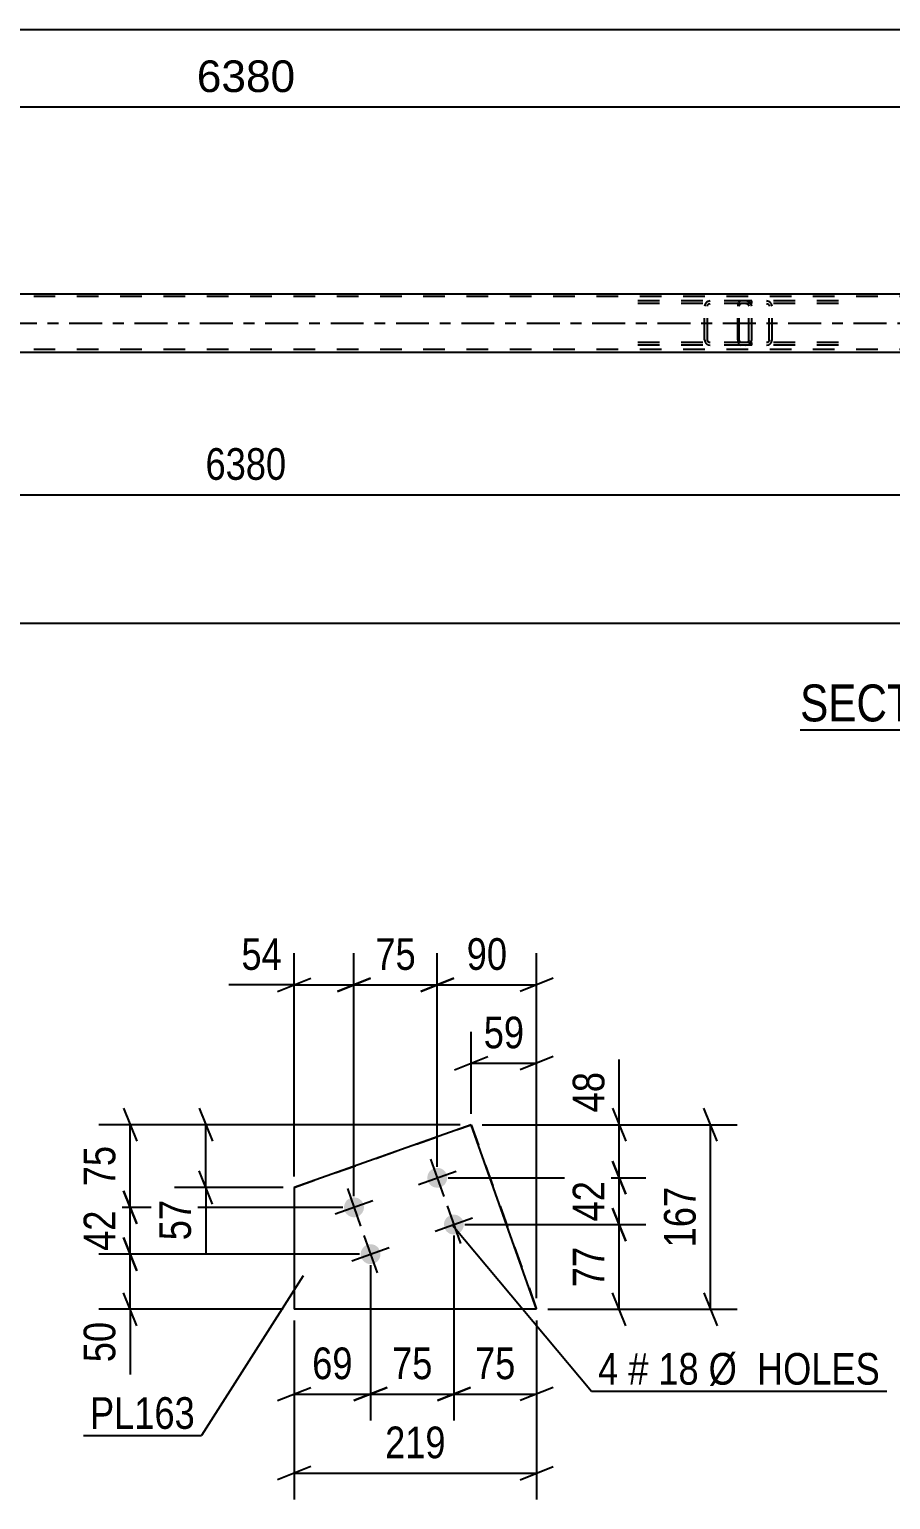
# Model space of a CAD drawing. Header units: millimetres. Extents: x 0 to 841, y 0 to 594.
# Drawn here: x 347.8 to 425.7, y 127.1 to 260.2 of the extents above; entities that cross this region are included whole.
import ezdxf

# ---------------------------------------------------------------- set-up
doc = ezdxf.new("R2010")
doc.units = ezdxf.units.MM
doc.linetypes.add('DXK_LINE_DOT2', pattern=[3.9198, 1.9599, -1.9599])
doc.linetypes.add('DXK_LINE_DOT3', pattern=[5.9187, 2.979, -0.9799, 0.9799, -0.9799])
doc.styles.add('Arial', font='ARIAL.TTF', dxfattribs={"height": 0.2})
doc.styles.add('Arial Narrow', font='ARIALN.TTF', dxfattribs={"height": 0.2})

# ---------------------------------------------------------------- blocks, each defined once
blk = doc.blocks.new('Unknown-318892525-17 - 4091')
at = {"color": 6, "linetype": 'Continuous'}
blk.add_line((417.53, 196.78), (445.18, 196.78), dxfattribs=at)
at = {"color": 0, "linetype": 'Continuous'}
for points in [[(435.64, 197.53), (435.64, 201.03), (417.53, 201.03), (417.53, 197.53)], [(439.25, 197.53), (439.25, 201.03), (436.69, 201.03), (436.69, 197.53)], [(441.57, 197.53), (441.57, 201.03), (440.3, 201.03), (440.3, 197.53)], [(445.18, 197.53), (445.18, 201.03), (442.62, 201.03), (442.62, 197.53)]]:
    blk.add_wipeout(points, dxfattribs=at)
at = {"color": 7, "linetype": 'Continuous', "style": 'Arial Narrow'}
for s, p in [('SECTION ', (417.53, 197.53)), ('B', (436.69, 197.53)), ('B', (442.62, 197.53)), ('-', (440.3, 197.53))]:
    blk.add_text(s, height=3.34, dxfattribs=at).set_placement(p)
blk = doc.blocks.new('Part-318892525-4152 - 4091')
at = {"color": 2, "linetype": 'Continuous'}
for p, q in [((102.77, 236.23), (761.68, 236.23)), ((102.77, 230.95), (761.68, 230.95))]:
    blk.add_line(p, q, dxfattribs=at)
at = {"color": 7, "linetype": 'DXK_LINE_DOT2'}
for p, q in [((761.68, 235.99), (102.77, 235.99)), ((761.68, 231.19), (102.77, 231.19))]:
    blk.add_line(p, q, dxfattribs=at)
at = {"color": 7, "linetype": 'DXK_LINE_DOT3'}
blk.add_line((102.77, 233.59), (761.68, 233.59), dxfattribs=at)
blk = doc.blocks.new('Part-318892525-4213 - 4091')
at = {"color": 7, "linetype": 'DXK_LINE_DOT2'}
for p, q in [((412.15, 235.59), (412.05, 235.55)), ((421.01, 235.59), (412.15, 235.59)), ((413.15, 235.35), (413.15, 235.59)), ((414.68, 235.55), (414.49, 235.59)), ((411.9, 235.29), (411.88, 235.11)), ((411.88, 232.07), (411.88, 235.11)), ((411.96, 235.45), (411.9, 235.29)), ((412.05, 235.55), (411.96, 235.45)), ((412.02, 235.11), (412.03, 235.2)), ((412.02, 232.07), (412.02, 235.11)), ((412.03, 235.2), (412.06, 235.28)), ((412.06, 235.28), (412.1, 235.33)), ((412.1, 235.33), (412.15, 235.35)), ((421.01, 235.35), (412.15, 235.35)), ((414.49, 235.35), (414.58, 235.33)), ((414.58, 235.33), (414.67, 235.28)), ((414.67, 235.28), (414.72, 235.2)), ((414.72, 235.2), (414.74, 235.11)), ((414.74, 232.07), (414.74, 235.11)), ((414.99, 235.11), (414.95, 235.29)), ((414.99, 232.07), (414.99, 235.11)), ((411.88, 232.07), (411.9, 231.88)), ((411.9, 231.88), (411.96, 231.73)), ((411.96, 231.73), (412.05, 231.62)), ((412.03, 231.97), (412.02, 232.07)), ((412.06, 231.9), (412.03, 231.97)), ((412.05, 231.62), (412.15, 231.59)), ((412.1, 231.84), (412.06, 231.9)), ((412.15, 231.83), (412.1, 231.84)), ((421.01, 231.83), (412.15, 231.83)), ((421.01, 231.59), (412.15, 231.59)), ((413.15, 231.59), (413.15, 231.83)), ((414.58, 231.84), (414.49, 231.83)), ((414.49, 231.59), (414.68, 231.62)), ((414.67, 231.9), (414.58, 231.84)), ((414.72, 231.97), (414.67, 231.9)), ((414.74, 232.07), (414.72, 231.97)), ((414.95, 231.88), (414.99, 232.07))]:
    blk.add_line(p, q, dxfattribs=at)
for centre, start, end in [((414.5, 235.09), 23.8494, 68.8059), ((414.5, 232.08), 291.1941, 336.1506)]:
    blk.add_arc(centre, 0.492, start, end, dxfattribs=at)
blk = doc.blocks.new('Part-318892525-4312 - 4091')
at = {"color": 7, "linetype": 'DXK_LINE_DOT2'}
for p, q in [((412.63, 235.59), (401.78, 235.59)), ((409.4, 235.59), (409.2, 235.55)), ((412.83, 235.55), (412.63, 235.59)), ((412.63, 235.35), (401.78, 235.35)), ((408.93, 235.29), (408.89, 235.11)), ((408.89, 232.07), (408.89, 235.11)), ((409.14, 235.11), (409.16, 235.2)), ((409.14, 232.07), (409.14, 235.11)), ((409.16, 235.2), (409.22, 235.28)), ((409.22, 235.28), (409.3, 235.33)), ((409.3, 235.33), (409.4, 235.35)), ((412.63, 235.35), (412.73, 235.33)), ((412.73, 235.33), (412.82, 235.28)), ((412.82, 235.28), (412.87, 235.2)), ((412.87, 235.2), (412.89, 235.11)), ((412.89, 232.07), (412.89, 235.11)), ((413.15, 235.11), (413.11, 235.29)), ((413.15, 232.07), (413.15, 235.11)), ((412.63, 231.83), (401.78, 231.83)), ((412.63, 231.59), (401.78, 231.59)), ((408.89, 232.07), (408.93, 231.88)), ((409.16, 231.97), (409.14, 232.07)), ((409.22, 231.9), (409.16, 231.97)), ((409.2, 231.62), (409.4, 231.59)), ((409.3, 231.84), (409.22, 231.9)), ((409.4, 231.83), (409.3, 231.84)), ((412.73, 231.84), (412.63, 231.83)), ((412.63, 231.59), (412.83, 231.62)), ((412.82, 231.9), (412.73, 231.84)), ((412.87, 231.97), (412.82, 231.9)), ((412.89, 232.07), (412.87, 231.97)), ((413.11, 231.88), (413.15, 232.07))]:
    blk.add_line(p, q, dxfattribs=at)
for centre, start, end in [((409.38, 235.09), 110.7583, 155.68), ((412.65, 235.09), 24.32, 69.2417), ((409.38, 232.09), 204.32, 249.2417), ((412.65, 232.09), 290.7583, 335.68)]:
    blk.add_arc(centre, 0.496, start, end, dxfattribs=at)
blk = doc.blocks.new('Part-318892525-1218 - 1200')
at = {"color": 2, "linetype": 'Continuous'}
for p, q in [((387.75, 161.02), (371.73, 155.34)), ((387.75, 161.02), (387.75, 161.02)), ((393.68, 144.31), (387.75, 161.02)), ((371.73, 155.34), (371.73, 155.34)), ((371.73, 155.34), (371.73, 144.31)), ((371.73, 144.31), (371.73, 144.31)), ((393.68, 144.31), (371.73, 144.31)), ((393.68, 144.31), (393.68, 144.31))]:
    blk.add_line(p, q, dxfattribs=at)
at = {"color": 7, "linetype": 'DXK_LINE_DOT2'}
for p, q in [((371.73, 155.34), (387.75, 161.02)), ((387.75, 161.02), (393.68, 144.31)), ((393.68, 144.31), (371.73, 144.31))]:
    blk.add_line(p, q, dxfattribs=at)
blk = doc.blocks.new('Bolt-318892525-1251 - 1200')
at = {"linetype": 'Continuous'}
for points in [[(384.68, 157.12), (384.87, 157.1), (385.05, 157.04), (385.21, 156.95), (385.35, 156.82), (385.46, 156.67), (385.54, 156.5), (385.58, 156.31), (385.58, 156.12), (385.54, 155.94), (385.46, 155.77), (385.35, 155.61), (385.21, 155.49), (385.05, 155.39), (384.87, 155.34), (384.68, 155.32), (384.49, 155.34), (384.32, 155.39), (384.15, 155.49), (384.01, 155.61), (383.9, 155.77), (383.83, 155.94), (383.79, 156.12), (383.79, 156.31), (383.83, 156.5), (383.9, 156.67), (384.01, 156.82), (384.15, 156.95), (384.32, 157.04), (384.49, 157.1)], [(377.14, 154.44), (377.33, 154.42), (377.51, 154.37), (377.67, 154.27), (377.81, 154.15), (377.92, 153.99), (378, 153.82), (378.04, 153.64), (378.04, 153.45), (378, 153.27), (377.92, 153.09), (377.81, 152.94), (377.67, 152.82), (377.51, 152.72), (377.33, 152.66), (377.14, 152.64), (376.95, 152.66), (376.78, 152.72), (376.61, 152.82), (376.47, 152.94), (376.36, 153.09), (376.29, 153.27), (376.25, 153.45), (376.25, 153.64), (376.29, 153.82), (376.36, 153.99), (376.47, 154.15), (376.61, 154.27), (376.78, 154.37), (376.95, 154.42)], [(386.19, 152.88), (386.37, 152.86), (386.55, 152.8), (386.71, 152.7), (386.85, 152.58), (386.96, 152.43), (387.04, 152.25), (387.08, 152.07), (387.08, 151.88), (387.04, 151.7), (386.96, 151.53), (386.85, 151.37), (386.71, 151.25), (386.55, 151.15), (386.37, 151.1), (386.19, 151.08), (386, 151.1), (385.82, 151.15), (385.66, 151.25), (385.52, 151.37), (385.41, 151.53), (385.33, 151.7), (385.29, 151.88), (385.29, 152.07), (385.33, 152.25), (385.41, 152.43), (385.52, 152.58), (385.66, 152.7), (385.82, 152.8), (386, 152.86)], [(378.64, 150.2), (378.83, 150.18), (379.01, 150.13), (379.17, 150.03), (379.31, 149.91), (379.42, 149.75), (379.5, 149.58), (379.54, 149.4), (379.54, 149.21), (379.5, 149.02), (379.42, 148.85), (379.31, 148.7), (379.17, 148.57), (379.01, 148.48), (378.83, 148.42), (378.64, 148.4), (378.46, 148.42), (378.28, 148.48), (378.12, 148.57), (377.98, 148.7), (377.87, 148.85), (377.79, 149.02), (377.75, 149.21), (377.75, 149.4), (377.79, 149.58), (377.87, 149.75), (377.98, 149.91), (378.12, 150.03), (378.28, 150.13), (378.46, 150.18)]]:
    blk.add_hatch(color=1, dxfattribs=at).paths.add_polyline_path(points)
at = {"color": 1, "linetype": 'Continuous'}
for p, q in [((384.08, 157.91), (385.28, 154.52)), ((382.99, 155.62), (386.38, 156.82)), ((376.54, 155.24), (377.74, 151.85)), ((375.45, 152.94), (378.84, 154.15)), ((385.58, 153.67), (386.79, 150.28)), ((384.49, 151.37), (387.88, 152.58)), ((378.04, 151), (379.25, 147.61)), ((376.95, 148.7), (380.34, 149.9))]:
    blk.add_line(p, q, dxfattribs=at)
blk = doc.blocks.new('StraightDimension-318892525-4525 - 4091')
at = {"color": 7, "linetype": 'Continuous'}
blk.add_line((93.51, 206.43), (770.94, 206.43), dxfattribs=at)
blk = doc.blocks.new('StraightDimension-318892525-15693 - 4091')
at = {"color": 7, "linetype": 'Continuous'}
blk.add_line((94.15, 260.17), (770.3, 260.17), dxfattribs=at)
blk = doc.blocks.new('StraightDimension-318892525-4437 - 4091')
at = {"color": 7, "linetype": 'Continuous'}
blk.add_line((239.75, 253.15), (494.96, 253.15), dxfattribs=at)
at = {"color": 0}
blk.add_wipeout([(372.4, 253.9), (372.4, 258.1), (362.31, 258.1), (362.31, 253.9)], dxfattribs=at)
at = {"color": 3, "style": 'Arial'}
blk.add_text('6380', height=2.865, dxfattribs=at).set_placement((362.91, 254.5))
blk = doc.blocks.new('StraightDimension-318892525-15590 - 4091')
at = {"color": 7, "linetype": 'Continuous'}
blk.add_line((239.75, 218.05), (494.96, 218.05), dxfattribs=at)
at = {"color": 0}
blk.add_wipeout([(371.61, 218.8), (371.61, 223), (363.1, 223), (363.1, 218.8)], dxfattribs=at)
at = {"color": 3, "style": 'Arial Narrow'}
blk.add_text('6380', height=2.863, dxfattribs=at).set_placement((363.7, 219.4))
blk = doc.blocks.new('StraightDimension-318892525-1253 - 1200')
at = {"color": 7, "linetype": 'Continuous'}
for p, q in [((386.19, 150.98), (386.19, 134.24)), ((393.68, 143.31), (393.68, 134.24)), ((384.69, 136.04), (387.69, 137.24)), ((395.18, 137.24), (392.18, 136.04)), ((386.19, 136.64), (393.68, 136.64))]:
    blk.add_line(p, q, dxfattribs=at)
at = {"color": 0}
blk.add_wipeout([(392.36, 137.39), (392.36, 141.59), (387.5, 141.59), (387.5, 137.39)], dxfattribs=at)
at = {"color": 3, "style": 'Arial Narrow'}
blk.add_text('75', height=2.863, dxfattribs=at).set_placement((388.1, 137.99))
blk = doc.blocks.new('StraightDimension-318892525-1274 - 1200')
at = {"color": 7, "linetype": 'Continuous'}
for p, q in [((378.64, 148.3), (378.64, 134.24)), ((371.73, 143.31), (371.73, 134.24)), ((370.23, 136.04), (373.23, 137.24)), ((380.14, 137.24), (377.14, 136.04)), ((371.73, 136.64), (378.64, 136.64))]:
    blk.add_line(p, q, dxfattribs=at)
at = {"color": 0}
blk.add_wipeout([(377.62, 137.39), (377.62, 141.59), (372.76, 141.59), (372.76, 137.39)], dxfattribs=at)
at = {"color": 3, "style": 'Arial Narrow'}
blk.add_text('69', height=2.863, dxfattribs=at).set_placement((373.36, 137.99))
blk = doc.blocks.new('StraightDimension-318892525-1281 - 1200')
at = {"color": 7, "linetype": 'Continuous'}
for p, q in [((401.16, 161.02), (401.16, 166.93)), ((401.16, 161.02), (401.16, 166.93)), ((400.56, 162.52), (401.76, 159.52)), ((388.75, 161.02), (403.56, 161.02)), ((401.16, 156.22), (401.16, 161.02)), ((401.76, 154.72), (400.56, 157.72)), ((385.68, 156.22), (403.56, 156.22))]:
    blk.add_line(p, q, dxfattribs=at)
at = {"color": 0}
blk.add_wipeout([(400.41, 166.4), (396.21, 166.4), (396.21, 161.54), (400.41, 161.54)], dxfattribs=at)
at = {"color": 3, "style": 'Arial Narrow'}
blk.add_text('48', height=2.863, rotation=90.0002, dxfattribs=at).set_placement((399.81, 162.14))
blk = doc.blocks.new('StraightDimension-318892525-1296 - 1200')
at = {"color": 7, "linetype": 'Continuous'}
for p, q in [((400.56, 157.72), (401.76, 154.72)), ((385.68, 156.22), (403.56, 156.22)), ((401.16, 151.98), (401.16, 156.22)), ((401.76, 150.48), (400.56, 153.48)), ((387.19, 151.98), (403.56, 151.98))]:
    blk.add_line(p, q, dxfattribs=at)
at = {"color": 0}
blk.add_wipeout([(400.41, 156.52), (396.21, 156.52), (396.21, 151.67), (400.41, 151.67)], dxfattribs=at)
at = {"color": 3, "style": 'Arial Narrow'}
blk.add_text('42', height=2.863, rotation=90.0002, dxfattribs=at).set_placement((399.81, 152.27))
blk = doc.blocks.new('StraightDimension-318892525-1386 - 1200')
at = {"color": 7, "linetype": 'Continuous'}
for p, q in [((387.75, 162.02), (387.75, 169.44)), ((393.68, 145.31), (393.68, 169.44)), ((386.25, 165.99), (389.25, 167.19)), ((387.75, 166.59), (393.68, 166.59)), ((395.18, 167.19), (392.18, 165.99))]:
    blk.add_line(p, q, dxfattribs=at)
at = {"color": 0}
blk.add_wipeout([(393.14, 167.34), (393.14, 171.54), (388.29, 171.54), (388.29, 167.34)], dxfattribs=at)
at = {"color": 3, "style": 'Arial Narrow'}
blk.add_text('59', height=2.863, dxfattribs=at).set_placement((388.89, 167.94))
blk = doc.blocks.new('StraightDimension-318892525-1265 - 1200')
at = {"color": 7, "linetype": 'Continuous'}
for p, q in [((386.19, 150.98), (386.19, 134.24)), ((378.64, 148.3), (378.64, 134.24)), ((377.14, 136.04), (380.14, 137.24)), ((387.69, 137.24), (384.69, 136.04)), ((378.64, 136.64), (386.19, 136.64))]:
    blk.add_line(p, q, dxfattribs=at)
at = {"color": 0}
blk.add_wipeout([(384.84, 137.39), (384.84, 141.59), (379.99, 141.59), (379.99, 137.39)], dxfattribs=at)
at = {"color": 3, "style": 'Arial Narrow'}
blk.add_text('75', height=2.863, dxfattribs=at).set_placement((380.59, 137.99))
blk = doc.blocks.new('StraightDimension-318892525-1304 - 1200')
at = {"color": 7, "linetype": 'Continuous'}
for p, q in [((400.56, 153.48), (401.76, 150.48)), ((387.19, 151.98), (403.56, 151.98)), ((401.16, 144.31), (401.16, 151.98)), ((401.76, 142.81), (400.56, 145.81)), ((394.68, 144.31), (403.56, 144.31))]:
    blk.add_line(p, q, dxfattribs=at)
at = {"color": 0}
blk.add_wipeout([(400.41, 150.57), (396.21, 150.57), (396.21, 145.71), (400.41, 145.71)], dxfattribs=at)
at = {"color": 3, "style": 'Arial Narrow'}
blk.add_text('77', height=2.863, rotation=90.0002, dxfattribs=at).set_placement((399.81, 146.31))
blk = doc.blocks.new('StraightDimension-318892525-1312 - 1200')
at = {"color": 7, "linetype": 'Continuous'}
for p, q in [((356.28, 162.52), (357.48, 159.52)), ((386.75, 161.02), (354.03, 161.02)), ((356.88, 153.54), (356.88, 161.02)), ((357.48, 152.04), (356.28, 155.04)), ((376.14, 153.54), (354.03, 153.54))]:
    blk.add_line(p, q, dxfattribs=at)
at = {"color": 0}
blk.add_wipeout([(356.13, 159.71), (351.93, 159.71), (351.93, 154.85), (356.13, 154.85)], dxfattribs=at)
at = {"color": 3, "style": 'Arial Narrow'}
blk.add_text('75', height=2.863, rotation=90.0002, dxfattribs=at).set_placement((355.53, 155.45))
blk = doc.blocks.new('StraightDimension-318892525-1320 - 1200')
at = {"color": 7, "linetype": 'Continuous'}
for p, q in [((356.28, 155.04), (357.48, 152.04)), ((376.14, 153.54), (354.03, 153.54)), ((356.88, 149.3), (356.88, 153.54)), ((357.48, 147.8), (356.28, 150.8)), ((377.64, 149.3), (354.03, 149.3))]:
    blk.add_line(p, q, dxfattribs=at)
at = {"color": 0}
blk.add_wipeout([(356.13, 153.85), (351.93, 153.85), (351.93, 149), (356.13, 149)], dxfattribs=at)
at = {"color": 3, "style": 'Arial Narrow'}
blk.add_text('42', height=2.863, rotation=90.0002, dxfattribs=at).set_placement((355.53, 149.6))
blk = doc.blocks.new('StraightDimension-318892525-1328 - 1200')
at = {"color": 7, "linetype": 'Continuous'}
for p, q in [((356.28, 150.8), (357.48, 147.8)), ((377.64, 149.3), (354.03, 149.3)), ((356.88, 144.31), (356.88, 149.3)), ((357.48, 142.81), (356.28, 145.81)), ((370.73, 144.31), (354.03, 144.31)), ((356.88, 144.31), (356.88, 138.4)), ((356.88, 144.31), (356.88, 138.4))]:
    blk.add_line(p, q, dxfattribs=at)
at = {"color": 0}
blk.add_wipeout([(356.13, 143.78), (351.93, 143.78), (351.93, 138.92), (356.13, 138.92)], dxfattribs=at)
at = {"color": 3, "style": 'Arial Narrow'}
blk.add_text('50', height=2.863, rotation=90.0002, dxfattribs=at).set_placement((355.53, 139.52))
blk = doc.blocks.new('StraightDimension-318892525-1335 - 1200')
at = {"color": 7, "linetype": 'Continuous'}
for p, q in [((371.73, 156.34), (371.73, 176.54)), ((377.14, 154.54), (377.14, 176.54)), ((371.73, 173.69), (365.82, 173.69)), ((371.73, 173.69), (365.82, 173.69)), ((370.23, 173.09), (373.23, 174.29)), ((371.73, 173.69), (377.14, 173.69)), ((378.64, 174.29), (375.64, 173.09))]:
    blk.add_line(p, q, dxfattribs=at)
at = {"color": 0}
blk.add_wipeout([(371.21, 174.44), (371.21, 178.64), (366.35, 178.64), (366.35, 174.44)], dxfattribs=at)
at = {"color": 3, "style": 'Arial Narrow'}
blk.add_text('54', height=2.863, dxfattribs=at).set_placement((366.95, 175.04))
blk = doc.blocks.new('StraightDimension-318892525-1346 - 1200')
at = {"color": 7, "linetype": 'Continuous'}
for p, q in [((377.14, 154.54), (377.14, 176.54)), ((384.68, 157.22), (384.68, 176.54)), ((375.64, 173.09), (378.64, 174.29)), ((377.14, 173.69), (384.68, 173.69)), ((386.18, 174.29), (383.18, 173.09))]:
    blk.add_line(p, q, dxfattribs=at)
at = {"color": 0}
blk.add_wipeout([(383.34, 174.44), (383.34, 178.64), (378.48, 178.64), (378.48, 174.44)], dxfattribs=at)
at = {"color": 3, "style": 'Arial Narrow'}
blk.add_text('75', height=2.863, dxfattribs=at).set_placement((379.08, 175.04))
blk = doc.blocks.new('StraightDimension-318892525-1356 - 1200')
at = {"color": 7, "linetype": 'Continuous'}
for p, q in [((384.68, 157.22), (384.68, 176.54)), ((393.68, 145.31), (393.68, 176.54)), ((383.18, 173.09), (386.18, 174.29)), ((384.68, 173.69), (393.68, 173.69)), ((395.18, 174.29), (392.18, 173.09))]:
    blk.add_line(p, q, dxfattribs=at)
at = {"color": 0}
blk.add_wipeout([(391.61, 174.44), (391.61, 178.64), (386.75, 178.64), (386.75, 174.44)], dxfattribs=at)
at = {"color": 3, "style": 'Arial Narrow'}
blk.add_text('90', height=2.863, dxfattribs=at).set_placement((387.35, 175.04))
blk = doc.blocks.new('StraightDimension-318892525-1365 - 1200')
at = {"color": 7, "linetype": 'Continuous'}
for p, q in [((410.02, 159.52), (408.82, 162.52)), ((388.75, 161.02), (411.82, 161.02)), ((409.42, 144.31), (409.42, 161.02)), ((408.82, 145.81), (410.02, 142.81)), ((394.68, 144.31), (411.82, 144.31))]:
    blk.add_line(p, q, dxfattribs=at)
at = {"color": 0}
blk.add_wipeout([(408.67, 156), (404.47, 156), (404.47, 149.32), (408.67, 149.32)], dxfattribs=at)
at = {"color": 3, "style": 'Arial Narrow'}
blk.add_text('167', height=2.863, rotation=90.0002, dxfattribs=at).set_placement((408.07, 149.92))
blk = doc.blocks.new('StraightDimension-318892525-1372 - 1200')
at = {"color": 7, "linetype": 'Continuous'}
for p, q in [((363.13, 162.52), (364.33, 159.52)), ((386.75, 161.02), (360.88, 161.02)), ((363.73, 155.34), (363.73, 161.02)), ((364.33, 153.84), (363.13, 156.84)), ((370.73, 155.34), (360.88, 155.34)), ((363.73, 155.34), (363.73, 149.43)), ((363.73, 155.34), (363.73, 149.43))]:
    blk.add_line(p, q, dxfattribs=at)
at = {"color": 0}
blk.add_wipeout([(362.98, 154.82), (358.78, 154.82), (358.78, 149.96), (362.98, 149.96)], dxfattribs=at)
at = {"color": 3, "style": 'Arial Narrow'}
blk.add_text('57', height=2.863, rotation=90.0002, dxfattribs=at).set_placement((362.38, 150.56))
blk = doc.blocks.new('StraightDimension-318892525-1381 - 1200')
at = {"color": 7, "linetype": 'Continuous'}
for p, q in [((371.73, 143.31), (371.73, 127.08)), ((393.68, 143.31), (393.68, 127.08)), ((373.23, 130.08), (370.23, 128.88)), ((371.73, 129.48), (393.68, 129.48)), ((392.18, 128.88), (395.18, 130.08))]:
    blk.add_line(p, q, dxfattribs=at)
at = {"color": 0}
blk.add_wipeout([(386.05, 130.23), (386.05, 134.43), (379.36, 134.43), (379.36, 130.23)], dxfattribs=at)
at = {"color": 3, "style": 'Arial Narrow'}
blk.add_text('219', height=2.863, dxfattribs=at).set_placement((379.96, 130.83))
blk = doc.blocks.new('Mark-318892525-1213 - 1200')
at = {"color": 0}
blk.add_wipeout([(362.75, 133.49), (362.75, 136.49), (353.24, 136.49), (353.24, 133.49)], dxfattribs=at)
blk.add_wipeout([(362.75, 133.49), (362.75, 136.49), (353.24, 136.49), (353.24, 133.49)], dxfattribs=at)
at = {"color": 30, "linetype": 'Continuous'}
for p in [(372.54, 147.34), (352.64, 132.89)]:
    blk.add_line(p, (363.35, 132.89), dxfattribs=at)
at = {"color": 3, "style": 'Arial Narrow'}
blk.add_text('PL163', height=2.863, dxfattribs=at).set_placement((353.24, 133.49))
blk = doc.blocks.new('Mark-318892525-1247 - 1200')
at = {"color": 0}
for points in [[(401.07, 137.49), (401.07, 140.49), (399.24, 140.49), (399.24, 137.49)], [(403.8, 137.49), (403.8, 140.49), (401.97, 140.49), (401.97, 137.49)], [(408.35, 137.49), (408.35, 140.49), (404.7, 140.49), (404.7, 137.49)], [(424.78, 137.49), (424.78, 140.49), (409.25, 140.49), (409.25, 137.49)]]:
    blk.add_wipeout(points, dxfattribs=at)
for points in [[(401.07, 137.49), (401.07, 140.49), (399.24, 140.49), (399.24, 137.49)], [(403.8, 137.49), (403.8, 140.49), (401.97, 140.49), (401.97, 137.49)], [(408.35, 137.49), (408.35, 140.49), (404.7, 140.49), (404.7, 137.49)], [(424.78, 137.49), (424.78, 140.49), (409.25, 140.49), (409.25, 137.49)]]:
    blk.add_wipeout(points, dxfattribs=at)
at = {"color": 7, "linetype": 'Continuous'}
for p, q in [((386.07, 151.93), (398.64, 136.89)), ((398.64, 136.89), (425.38, 136.89))]:
    blk.add_line(p, q, dxfattribs=at)
at = {"color": 3, "style": 'Arial Narrow'}
for s, height, p in [('4', 2.86, (399.24, 137.49)), ('#', 2.86, (401.97, 137.49)), ('18', 2.863, (404.7, 137.49)), ('Ø  HOLES', 2.863, (409.25, 137.49))]:
    blk.add_text(s, height=height, dxfattribs=at).set_placement(p)

msp = doc.modelspace()

# ---------------------------------------------------------------- block references
for name in ['StraightDimension-318892525-15693 - 4091', 'Part-318892525-4152 - 4091', 'Part-318892525-4312 - 4091', 'Part-318892525-4213 - 4091', 'StraightDimension-318892525-4525 - 4091', 'Unknown-318892525-17 - 4091', 'Part-318892525-1218 - 1200', 'Bolt-318892525-1251 - 1200']:
    msp.add_blockref(name, (0, 0))

# ---------------------------------------------------------------- next in the draw order: block references
for name in ['StraightDimension-318892525-4437 - 4091', 'StraightDimension-318892525-15590 - 4091', 'StraightDimension-318892525-1281 - 1200', 'StraightDimension-318892525-1253 - 1200', 'StraightDimension-318892525-1274 - 1200']:
    msp.add_blockref(name, (0, 0))

# ---------------------------------------------------------------- next in the draw order: block references
msp.add_blockref('StraightDimension-318892525-1296 - 1200', (0, 0))

# ---------------------------------------------------------------- next in the draw order: block references
msp.add_blockref('StraightDimension-318892525-1386 - 1200', (0, 0))

# ---------------------------------------------------------------- next in the draw order: block references
msp.add_blockref('StraightDimension-318892525-1265 - 1200', (0, 0))

# ---------------------------------------------------------------- next in the draw order: block references
msp.add_blockref('StraightDimension-318892525-1304 - 1200', (0, 0))

# ---------------------------------------------------------------- next in the draw order: block references
msp.add_blockref('StraightDimension-318892525-1312 - 1200', (0, 0))

# ---------------------------------------------------------------- next in the draw order: block references
msp.add_blockref('StraightDimension-318892525-1320 - 1200', (0, 0))

# ---------------------------------------------------------------- next in the draw order: block references
for name in ['StraightDimension-318892525-1335 - 1200', 'StraightDimension-318892525-1328 - 1200']:
    msp.add_blockref(name, (0, 0))

# ---------------------------------------------------------------- next in the draw order: block references
msp.add_blockref('StraightDimension-318892525-1346 - 1200', (0, 0))

# ---------------------------------------------------------------- next in the draw order: block references
msp.add_blockref('StraightDimension-318892525-1356 - 1200', (0, 0))

# ---------------------------------------------------------------- next in the draw order: block references
for name in ['StraightDimension-318892525-1372 - 1200', 'StraightDimension-318892525-1365 - 1200']:
    msp.add_blockref(name, (0, 0))

# ---------------------------------------------------------------- next in the draw order: block references
msp.add_blockref('StraightDimension-318892525-1381 - 1200', (0, 0))

# ---------------------------------------------------------------- next in the draw order: block references
for name in ['Mark-318892525-1247 - 1200', 'Mark-318892525-1213 - 1200']:
    msp.add_blockref(name, (0, 0))

doc.saveas('drawing.dxf')
